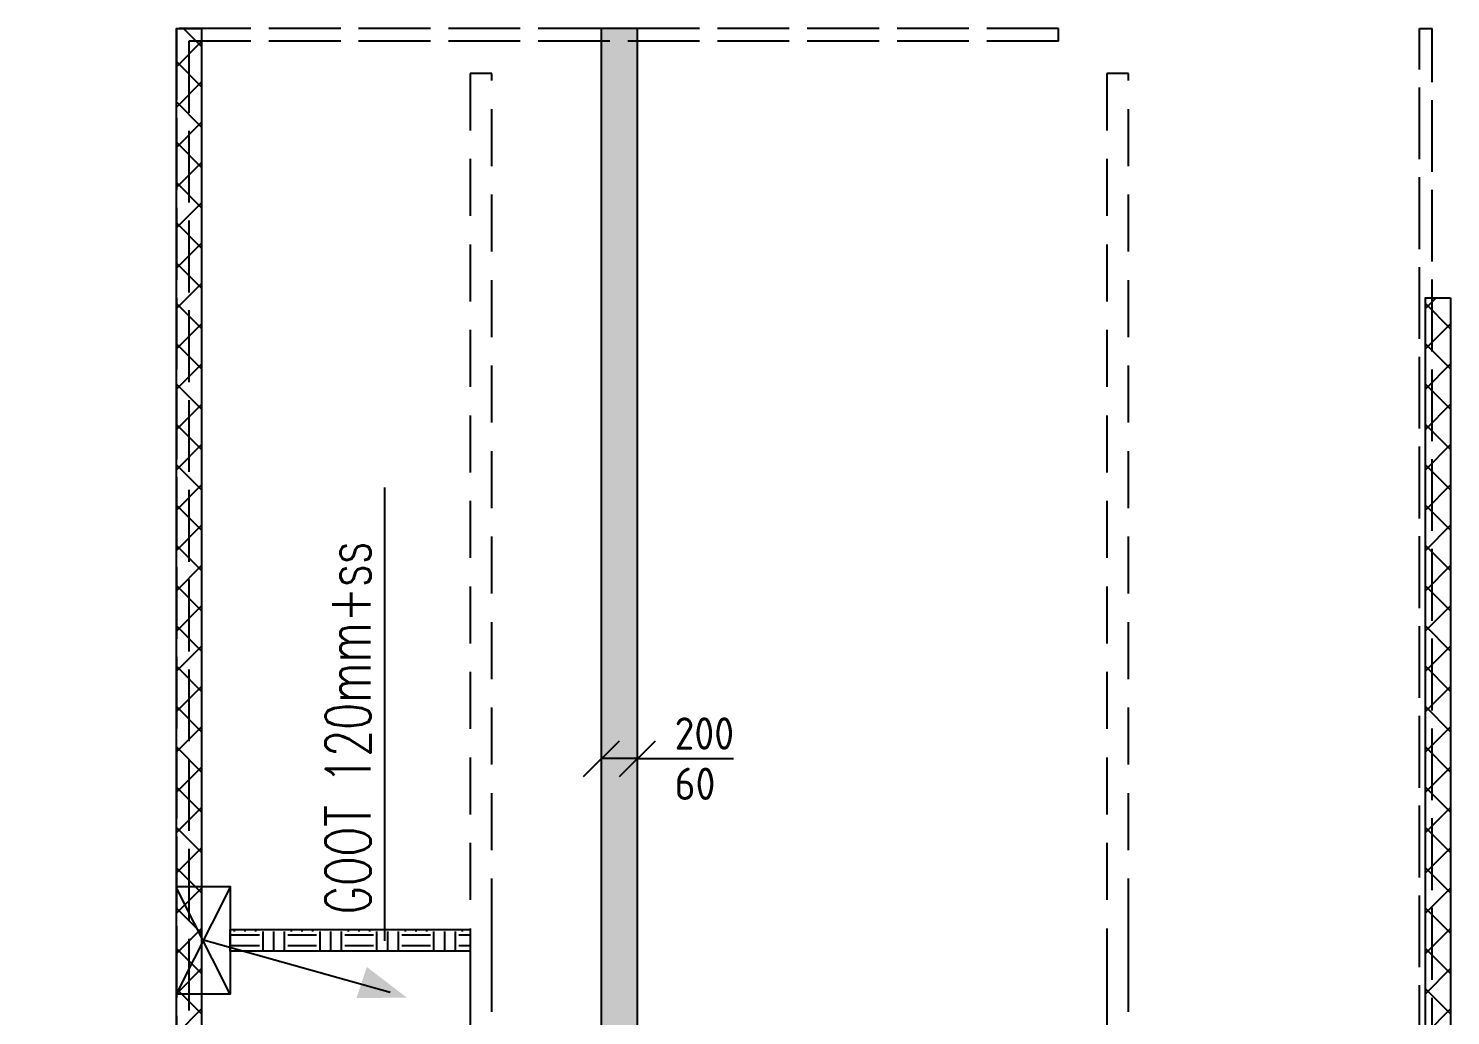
# Model space of a CAD drawing. Header units: millimetres. Extents: x -3262 to 109994, y 0 to 217318.
# Drawn here: x 57884 to 65809, y 74754 to 80252 of the extents above; entities that cross this region are included whole.
import ezdxf

# ---------------------------------------------------------------- set-up
doc = ezdxf.new("R2010")
doc.units = ezdxf.units.MM
doc.header["$LTSCALE"] = 100
doc.linetypes.add('E_GOOT3', pattern=[5, 4, -1])
doc.linetypes.add('HIDDEN2', pattern=[4.7625, 3.175, -1.5875])
for name, color, linetype in [('ByLayer', 2, 'Continuous'), ('EL6131--_ENERGIEBEDR (1996)', 2, 'Continuous'), ('EL6131--_GEBOUWINST (1996)', 2, 'Continuous'), ('EL6131--_KG_D', 3, 'Continuous'), ('EL6131--_WG', 3, 'Continuous'), ('EM6131--_KG', 1, 'Continuous')]:
    doc.layers.add(name, color=color, linetype=linetype)
doc.styles.add('CofelyArial', font='arial.ttf')
doc.styles.add('ROMANS', font='ROMANS', dxfattribs={"width": 0.7})
doc.styles.add('STABICAD-018', font='ISOCP.SHX', dxfattribs={"height": 1.8})

# ---------------------------------------------------------------- blocks, each defined once
blk = doc.blocks.new('*X84')
at = {"color": 0}
for p, q in [((49163.8, 15712.4), (49293.2, 15841.8)), ((49405.1, 15701.8), (49265.1, 15841.8)), ((49377.7, 15701.8), (49517.7, 15841.8)), ((49629.6, 15701.8), (49489.6, 15841.8)), ((49602.2, 15701.8), (49742.2, 15841.8)), ((49854.1, 15701.8), (49714.1, 15841.8)), ((49826.8, 15701.8), (49966.8, 15841.8)), ((50078.6, 15701.8), (49938.6, 15841.8)), ((50051.3, 15701.8), (50191.3, 15841.8)), ((50303.1, 15701.8), (50163.1, 15841.8)), ((50275.8, 15701.8), (50415.8, 15841.8)), ((50527.6, 15701.8), (50387.6, 15841.8)), ((50500.3, 15701.8), (50640.3, 15841.8)), ((50752.1, 15701.8), (50612.1, 15841.8)), ((50724.8, 15701.8), (50864.8, 15841.8)), ((50976.6, 15701.8), (50836.6, 15841.8)), ((50949.3, 15701.8), (51089.3, 15841.8)), ((51201.1, 15701.8), (51061.1, 15841.8)), ((51173.8, 15701.8), (51313.8, 15841.8)), ((51425.6, 15701.8), (51285.6, 15841.8)), ((51398.3, 15701.8), (51538.3, 15841.8)), ((51650.1, 15701.8), (51510.1, 15841.8)), ((51622.8, 15701.8), (51762.8, 15841.8)), ((51874.6, 15701.8), (51734.6, 15841.8)), ((51847.3, 15701.8), (51987.3, 15841.8)), ((52099.2, 15701.8), (51959.2, 15841.8)), ((52071.8, 15701.8), (52211.8, 15841.8)), ((52323.7, 15701.8), (52183.7, 15841.8)), ((52296.3, 15701.8), (52436.3, 15841.8)), ((52548.2, 15701.8), (52408.2, 15841.8)), ((52520.8, 15701.8), (52660.8, 15841.8)), ((52772.7, 15701.8), (52632.7, 15841.8)), ((52745.3, 15701.8), (52885.3, 15841.8)), ((52997.2, 15701.8), (52857.2, 15841.8)), ((52969.8, 15701.8), (53109.8, 15841.8)), ((53221.7, 15701.8), (53081.7, 15841.8)), ((53194.4, 15701.8), (53334.4, 15841.8)), ((53446.2, 15701.8), (53306.2, 15841.8)), ((53418.9, 15701.8), (53558.9, 15841.8)), ((53670.7, 15701.8), (53530.7, 15841.8)), ((53643.4, 15701.8), (53783.4, 15841.8)), ((53895.2, 15701.8), (53755.2, 15841.8)), ((53867.9, 15701.8), (54007.9, 15841.8)), ((54119.7, 15701.8), (53979.7, 15841.8)), ((54092.4, 15701.8), (54232.4, 15841.8)), ((54344.2, 15701.8), (54204.2, 15841.8)), ((54316.9, 15701.8), (54456.9, 15841.8)), ((54568.7, 15701.8), (54428.7, 15841.8)), ((54541.4, 15701.8), (54681.4, 15841.8)), ((54793.2, 15701.8), (54653.2, 15841.8)), ((54765.9, 15701.8), (54905.9, 15841.8)), ((55017.7, 15701.8), (54877.7, 15841.8)), ((54990.4, 15701.8), (55130.4, 15841.8)), ((55242.2, 15701.8), (55102.2, 15841.8)), ((55214.9, 15701.8), (55354.9, 15841.8)), ((55466.7, 15701.8), (55326.7, 15841.8)), ((55439.4, 15701.8), (55579.4, 15841.8)), ((55691.3, 15701.8), (55551.3, 15841.8)), ((55663.9, 15701.8), (55803.9, 15841.8)), ((55915.8, 15701.8), (55775.8, 15841.8)), ((55888.4, 15701.8), (55988.8, 15802.2)), ((49180.6, 15701.8), (49163.8, 15718.5))]:
    blk.add_line(p, q, dxfattribs=at)
blk = doc.blocks.new('*X88')
at = {"color": 0}
for p, q in [((41838.8, 8836.4), (41885.7, 8883.3)), ((41995.2, 8743.3), (41855.2, 8883.3)), ((41970.2, 8743.3), (42110.2, 8883.3)), ((42219.7, 8743.2), (42079.7, 8883.3)), ((42194.7, 8743.2), (42334.7, 8883.2)), ((42444.2, 8743.2), (42304.2, 8883.2)), ((42419.2, 8743.2), (42559.2, 8883.2)), ((42668.8, 8743.2), (42528.8, 8883.2)), ((42643.7, 8743.2), (42783.6, 8883.2)), ((42893.3, 8743.2), (42753.3, 8883.2)), ((42868.1, 8743.2), (43008.1, 8883.2)), ((43117.8, 8743.1), (42977.8, 8883.2)), ((43092.6, 8743.1), (43232.6, 8883.1)), ((43342.4, 8743.1), (43202.4, 8883.1)), ((43317.1, 8743.1), (43457.1, 8883.1)), ((43566.9, 8743.1), (43426.9, 8883.1)), ((43541.6, 8743.1), (43681.6, 8883.1)), ((43791.4, 8743.1), (43651.4, 8883.1)), ((43766.1, 8743.1), (43906, 8883)), ((44016, 8743), (43876, 8883)), ((43990.5, 8743), (44130.5, 8883)), ((44240.5, 8743), (44100.5, 8883)), ((44215, 8743), (44355, 8883)), ((44465, 8743), (44325, 8883)), ((44439.5, 8743), (44579.5, 8883)), ((44689.6, 8743), (44549.6, 8883)), ((44664, 8743), (44804, 8882.9)), ((44914.1, 8742.9), (44774.1, 8882.9)), ((44888.5, 8742.9), (45028.4, 8882.9)), ((45138.6, 8742.9), (44998.6, 8882.9)), ((45112.9, 8742.9), (45252.9, 8882.9)), ((45363.2, 8742.9), (45223.2, 8882.9)), ((45337.4, 8742.9), (45477.4, 8882.9)), ((45587.7, 8742.8), (45447.7, 8882.9)), ((45561.9, 8742.8), (45701.9, 8882.8)), ((45812.2, 8742.8), (45672.2, 8882.8)), ((45786.4, 8742.8), (45926.4, 8882.8)), ((46036.8, 8742.8), (45896.8, 8882.8)), ((46010.9, 8742.8), (46150.8, 8882.8)), ((46261.3, 8742.8), (46121.3, 8882.8)), ((46235.3, 8742.8), (46375.3, 8882.8)), ((46485.8, 8742.7), (46345.8, 8882.8)), ((46459.8, 8742.7), (46599.8, 8882.7)), ((46710.4, 8742.7), (46570.4, 8882.7)), ((46684.3, 8742.7), (46824.3, 8882.7)), ((46934.9, 8742.7), (46794.9, 8882.7)), ((46908.8, 8742.7), (47048.8, 8882.7)), ((47159.4, 8742.7), (47019.4, 8882.7)), ((47133.3, 8742.7), (47273.2, 8882.6)), ((47384, 8742.6), (47244, 8882.6)), ((47357.7, 8742.6), (47497.7, 8882.6)), ((47608.5, 8742.6), (47468.5, 8882.6)), ((47582.2, 8742.6), (47722.2, 8882.6)), ((47833, 8742.6), (47693, 8882.6)), ((47806.7, 8742.6), (47946.7, 8882.6)), ((48057.6, 8742.5), (47917.6, 8882.6)), ((48031.2, 8742.6), (48171.2, 8882.5)), ((48282.1, 8742.5), (48142.1, 8882.5)), ((48255.7, 8742.5), (48395.6, 8882.5)), ((48506.6, 8742.5), (48366.6, 8882.5)), ((48480.1, 8742.5), (48620.1, 8882.5)), ((48731.2, 8742.5), (48591.2, 8882.5)), ((48704.6, 8742.5), (48844.6, 8882.5)), ((48955.7, 8742.4), (48815.7, 8882.5)), ((48929.1, 8742.4), (49069.1, 8882.4)), ((49180.2, 8742.4), (49040.2, 8882.4)), ((49153.6, 8742.4), (49293.6, 8882.4)), ((49404.8, 8742.4), (49264.8, 8882.4)), ((49378.1, 8742.4), (49518, 8882.4)), ((49629.3, 8742.4), (49489.3, 8882.4)), ((49602.5, 8742.4), (49742.5, 8882.3)), ((49853.8, 8742.3), (49713.8, 8882.4)), ((49827, 8742.3), (49967, 8882.3)), ((50078.4, 8742.3), (49938.4, 8882.3)), ((50051.5, 8742.3), (50191.5, 8882.3)), ((50302.9, 8742.3), (50162.9, 8882.3)), ((50276, 8742.3), (50416, 8882.3)), ((50527.4, 8742.3), (50387.4, 8882.3)), ((50500.4, 8742.3), (50640.4, 8882.2)), ((50752, 8742.2), (50612, 8882.2)), ((50724.9, 8742.2), (50864.9, 8882.2)), ((50976.5, 8742.2), (50836.5, 8882.2)), ((50949.4, 8742.2), (51089.4, 8882.2)), ((51201, 8742.2), (51061, 8882.2)), ((51173.9, 8742.2), (51313.9, 8882.2)), ((51425.6, 8742.1), (51285.6, 8882.2)), ((51398.4, 8742.2), (51538.4, 8882.1)), ((51650.1, 8742.1), (51510.1, 8882.1)), ((51622.8, 8742.1), (51762.8, 8882.1)), ((51874.6, 8742.1), (51734.6, 8882.1)), ((51847.3, 8742.1), (51987.3, 8882.1)), ((52099.2, 8742.1), (51959.2, 8882.1)), ((52071.8, 8742.1), (52211.8, 8882.1)), ((52323.7, 8742), (52183.7, 8882.1)), ((52296.3, 8742), (52436.3, 8882)), ((52548.2, 8742), (52408.2, 8882)), ((52520.8, 8742), (52660.7, 8882)), ((52772.8, 8742), (52632.8, 8882)), ((52745.2, 8742), (52885.2, 8882)), ((52997.3, 8742), (52857.3, 8882)), ((52969.7, 8742), (53109.7, 8881.9)), ((53221.8, 8741.9), (53081.8, 8882)), ((53194.2, 8741.9), (53334.2, 8881.9)), ((53446.4, 8741.9), (53306.3, 8881.9)), ((53418.7, 8741.9), (53558.7, 8881.9)), ((53670.9, 8741.9), (53530.9, 8881.9)), ((53643.2, 8741.9), (53783.1, 8881.9)), ((53895.4, 8741.9), (53755.4, 8881.9)), ((53867.6, 8741.9), (54007.6, 8881.8)), ((54120, 8741.8), (53979.9, 8881.8)), ((54092.1, 8741.8), (54232.1, 8881.8)), ((54344.5, 8741.8), (54204.5, 8881.8)), ((54316.6, 8741.8), (54456.6, 8881.8)), ((54488.8, 8822), (54429, 8881.8))]:
    blk.add_line(p, q, dxfattribs=at)
blk = doc.blocks.new('PIJL-UIT')
at = {"layer": 'ByLayer', "color": 2}
blk.add_line((0, 0), (2.92, 10.41), dxfattribs=at)
blk.add_solid([(3.228, 11.35), (1.515, 9.111), (3.239, 8.536)], dxfattribs=at)
blk = doc.blocks.new('NV-1')
at = {"layer": 'ByLayer'}
for p, q in [((0, 4), (7.91, 0)), ((0, 0), (7.91, 4))]:
    blk.add_line(p, q, dxfattribs=at)
blk.add_lwpolyline([(0, 0), (8, 0), (8, 4), (0, 4)], close=True, dxfattribs=at)
blk = doc.blocks.new('*X100')
at = {"color": 0}
for p, q in [((50879.4, 15378.9), (50879.4, 15537.7)), ((50938.9, 15378.9), (50938.9, 15537.7)), ((50958.8, 15517.8), (50969.5, 15517.8)), ((50958.8, 15458.3), (50969.5, 15458.3)), ((50958.8, 15398.8), (50969.5, 15398.8)), ((50849.5, 15359.1), (50958.8, 15359.1)), ((50849.5, 15299.5), (50958.8, 15299.5)), ((50849.5, 15240), (50958.8, 15240)), ((50879.4, 15061.4), (50879.4, 15220.2)), ((50938.9, 15061.4), (50938.9, 15220.2)), ((50958.8, 15200.3), (50969.5, 15200.3)), ((50958.8, 15140.8), (50969.5, 15140.8)), ((50958.8, 15081.2), (50969.5, 15081.2)), ((50849.5, 15041.6), (50958.8, 15041.6)), ((50849.5, 14982), (50958.8, 14982)), ((50849.5, 14922.5), (50958.8, 14922.5)), ((50879.4, 14743.9), (50879.4, 14902.7)), ((50938.9, 14743.9), (50938.9, 14902.7)), ((50958.8, 14882.8), (50969.5, 14882.8)), ((50958.8, 14823.3), (50969.5, 14823.3)), ((50958.8, 14763.8), (50969.5, 14763.8)), ((50849.5, 14724.1), (50958.8, 14724.1)), ((50849.5, 14664.5), (50958.8, 14664.5)), ((50849.5, 14605), (50958.8, 14605)), ((50879.4, 14426.4), (50879.4, 14585.2)), ((50938.9, 14426.4), (50938.9, 14585.2)), ((50958.8, 14565.3), (50969.5, 14565.3)), ((50958.8, 14505.8), (50969.5, 14505.8)), ((50958.8, 14446.2), (50969.5, 14446.2)), ((50849.5, 14406.6), (50958.8, 14406.6)), ((50849.5, 14347), (50958.8, 14347)), ((50849.5, 14287.5), (50958.8, 14287.5)), ((50879.4, 14205.1), (50879.4, 14267.7)), ((50938.9, 14205.1), (50938.9, 14267.7)), ((50958.8, 14247.8), (50969.5, 14247.8))]:
    blk.add_line(p, q, dxfattribs=at)
blk = doc.blocks.new('*U127')
at = {"color": 0, "linetype": 'Continuous'}
for p, q in [((0, 100, -2730), (8999.6, 100, -2730)), ((0, -100, -2730), (0, 100, -2730)), ((8999.6, -100, -2730), (8999.6, 100, -2730)), ((0, -100, -2730), (8999.6, -100, -2730))]:
    blk.add_line(p, q, dxfattribs=at)
at = {"color": 1, "style": 'CofelyArial'}
for tag in ['CODE', 'SECTIONCODE', 'POSITIONCODE']:
    blk.add_attdef(tag, (61177.3, 71252, 2730), '', height=1.8, dxfattribs=at)
blk = doc.blocks.new('*U132')
at = {"color": 0, "linetype": 'Continuous'}
for p, q in [((-300, -100, -2730), (-100, 100, -2730)), ((-100, -100, -2730), (100, 100, -2730)), ((0, 0, -2730), (-200, 0, -2730)), ((0, 0, -2730), (106.9, 0, -2730)), ((106.9, 0, -2730), (535.6, 0, -2730))]:
    blk.add_line(p, q, dxfattribs=at)
at = {"color": 0, "linetype": 'Continuous', "style": 'STABICAD-018'}
for s, p in [('200', (206.9, 50, -2730)), ('60', (206.9, -230, -2730))]:
    blk.add_text(s, height=180, dxfattribs=at).set_placement(p)
at = {"color": 1, "style": 'CofelyArial'}
blk.add_attdef('CODE', (61277.3, 76184.5, 2730), '', height=1.8, dxfattribs=at)

msp = doc.modelspace()

# ---------------------------------------------------------------- hatches: boundary and pattern name
at = {"layer": 'EL6131--_ENERGIEBEDR (1996)', "linetype": 'Continuous'}
h = msp.add_hatch(dxfattribs=at)
h.set_pattern_fill('STARS', color=1, scale=25)
h.set_pattern_definition([(0, (4246.65, -17924.05), (0, 137.48153), [79.375, -79.375]), (60, (4246.65, -17924.05), (-119.0625, 68.74077), [79.375, -79.375]), (120, (4286.34, -17855.31), (-119.0625, -68.74077), [79.375, -79.375])])
h.paths.add_polyline_path([(57883.9, 71252), (57883.9, 71052), (59835.4, 71052), (59835.4, 66241.6), (60035.4, 66241.6), (60035.4, 71052), (61277.3, 71052), (61277.3, 80251.6), (61077.3, 80251.6), (61077.3, 71252)])

# ---------------------------------------------------------------- linework, layer by layer
at = {"layer": 'EL6131--_ENERGIEBEDR (1996)', "color": 1, "linetype": 'Continuous'}
msp.add_line((59867.8, 77694.9), (59867.8, 75169.1), dxfattribs=at)
at = {"layer": 'EL6131--_ENERGIEBEDR (1996)', "color": 2, "linetype": 'HIDDEN2'}
for points in [[(60345.3, 75198.9), (60345.3, 74948.9), (60345.3, 66201.6), (60465.3, 66201.6), (60465.3, 74948.9), (60465.3, 75198.9), (60465.3, 80001.6), (60345.3, 80001.6)], [(63893.8, 75198.9), (63893.8, 74948.9), (63893.8, 66201.6), (64013.8, 66201.6), (64013.8, 74948.9), (64013.8, 75198.9), (64013.8, 80001.6), (63893.8, 80001.6)]]:
    msp.add_lwpolyline(points, close=True, dxfattribs=at)
at = {"layer": 'EL6131--_ENERGIEBEDR (1996)'}
msp.add_lwpolyline([(59008.6, 75232.3), (60345.3, 75232.3), (60345.3, 75112.3), (59008.6, 75112.3)], close=True, dxfattribs=at)
at = {"layer": 'EL6131--_GEBOUWINST (1996)', "color": 2, "linetype": 'Continuous'}
for points in [[(58848.6, 80251.6), (58848.6, 73426.6), (58708.6, 73426.6), (58708.6, 80251.6)], [(65808.6, 78751.6), (65807, 66101.6), (65667, 66101.6), (65668.6, 78751.6)]]:
    msp.add_lwpolyline(points, close=True, dxfattribs=at)
at = {"layer": 'EL6131--_WG', "linetype": 'E_GOOT3'}
for p, q in [((63623.9, 80251.6), (58708.6, 80251.6)), ((58708.6, 80251.6), (58708.6, 73426.6)), ((63623.9, 80181.6), (63623.9, 80251.6)), ((65635.6, 66022.8), (65635.6, 80251.6)), ((65635.6, 80251.6), (65705.6, 80251.6)), ((65705.6, 65952.8), (65705.6, 80251.6)), ((63623.9, 80181.6), (58778.6, 80181.6)), ((58778.6, 80181.6), (58778.6, 73426.6))]:
    msp.add_line(p, q, dxfattribs=at)

# ---------------------------------------------------------------- block references
at = {"layer": 'EL6131--_ENERGIEBEDR (1996)', "color": 2, "linetype": 'Continuous', "xscale": -75, "yscale": 75, "zscale": 75, "rotation": 270}
msp.add_blockref('NV-1', (58708.6, 74872.3), dxfattribs=at)
at = {"layer": 'EL6131--_ENERGIEBEDR (1996)', "color": 1, "linetype": 'Continuous', "rotation": 90}
msp.add_blockref('*X100', (74550.3, 24262.7), dxfattribs=at)
at = {"layer": 'EL6131--_ENERGIEBEDR (1996)', "color": 1, "linetype": 'Continuous', "xscale": 100, "yscale": 100, "zscale": 100, "rotation": 270}
msp.add_blockref('PIJL-UIT', (58858.6, 75175.6), dxfattribs=at)
at = {"layer": 'EL6131--_GEBOUWINST (1996)', "color": 1, "linetype": 'Continuous', "rotation": 90}
for name in ['*X84', '*X88']:
    msp.add_blockref(name, (74550.3, 24262.7), dxfattribs=at)
at = {"layer": 'EL6131--_KG_D', "linetype": 'Continuous', "rotation": 89.99999999997497}
msp.add_blockref('*U127', (61177.3, 71252, 2730), dxfattribs=at)
at = {"layer": 'EM6131--_KG', "linetype": 'Continuous'}
msp.add_blockref('*U132', (61277.3, 76184.5, 2730), dxfattribs=at)

# ---------------------------------------------------------------- texts
at = {"layer": 'EL6131--_ENERGIEBEDR (1996)', "color": 1, "linetype": 'Continuous', "style": 'ROMANS', "width": 0.7}
msp.add_text('GOOT 120mm+ss', height=250, rotation=90, dxfattribs=at).set_placement((59789.9, 75317.6))

doc.saveas('drawing.dxf')
